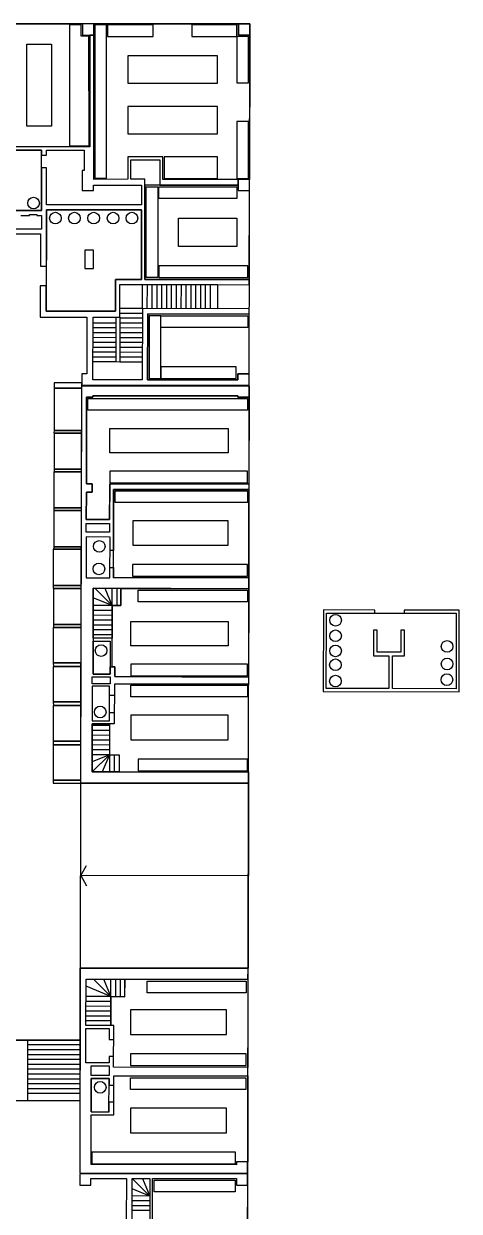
# Model space of a CAD drawing. Header units: millimetres. Extents: x 4722 to 16657, y -6012 to 3767.
# Drawn here: x 14414 to 16657, y -2349 to 3759 of the extents above; entities that cross this region are included whole.
import ezdxf

# ---------------------------------------------------------------- set-up
doc = ezdxf.new("R2010")
doc.units = ezdxf.units.MM
for name, color, linetype in [('Coffee', 3, 'Continuous'), ('Entrance', 2, 'Continuous'), ('Floor', 3, 'Continuous'), ('Furniture', 2, 'Continuous'), ('Offices', 1, 'Continuous'), ('Stairs', 2, 'Continuous'), ('Toilets', 40, 'Continuous'), ('Walls', 6, 'Continuous')]:
    doc.layers.add(name, color=color, linetype=linetype)

msp = doc.modelspace()

# ---------------------------------------------------------------- linework, layer by layer
at = {"layer": 'Coffee', "elevation": 0}
msp.add_lwpolyline([(15572, 362.8), (14881, 362.7), (14880.5, 157.9), (14855.5, 157.9), (14855.2, -1.2), (14905.2, -1.3), (14905.2, -89.1), (15572.1, -89.1)], close=True, dxfattribs=at)
at = {"layer": 'Entrance'}
msp.add_lwpolyline([(14707.6, -147.1), (15571.1, -147), (15569.3, -1098.1), (14707.3, -1097.9)], close=True, dxfattribs=at)
for points in [[(14707.6, -622.6), (14737.6, -570.6)], [(15571.1, -623.6), (14707.6, -622.4)], [(14707.6, -622.6), (14737.6, -674.6)]]:
    msp.add_lwpolyline(points, dxfattribs=at)
at = {"layer": 'Floor'}
for points in [[(15578.1, 3758.6), (5808.2, 3758.2), (5800.3, -1151.4), (9710.3, -1149.9), (9711.5, -147.9), (11654.1, -151), (11652.5, -1149.7), (14095.6, -1149.4), (14095.6, -1468.8), (14704.3, -1468.8), (14705.2, -1097.9), (15569.3, -1098.1)], [(15569.3, -1098.1), (14705.2, -1097.9), (14704.3, -1468.8), (14095.6, -1468.8), (14095.6, -1149.4), (11652.5, -1149.7), (11651.1, -2091.4), (9709.1, -2088.4), (9710.3, -1149.9), (5800.3, -1151.4), (5792.9, -5991.8), (9704.4, -5999.8), (15560.5, -6011.8)]]:
    msp.add_lwpolyline(points, close=True, dxfattribs=at)
at = {"layer": 'Furniture', "elevation": 0}
for points in [[(14650.7, 3753.5), (14650.7, 3131.5), (14750.7, 3131.5), (14749.8, 3694.7), (14710.7, 3694.7), (14710.7, 3753.5)], [(14840.4, 3753.2), (14780.4, 3753.2), (14780.4, 2964.6), (14840.4, 2964.6)], [(14845.4, 3753.2), (14845.4, 3693.2), (15080.4, 3693.2), (15080.4, 3753.2)], [(15280.4, 3753.2), (15280.4, 3693.2), (15511.7, 3693.2), (15511.7, 3753.2)], [(15571.7, 3693.2), (15511.7, 3693.2), (15511.7, 3455), (15571.7, 3455)], [(14557.2, 3653.5), (14557.2, 3231.5), (14431.1, 3231.5), (14431.1, 3653.5)], [(14951.1, 3593.2), (14951.1, 3453.2), (15411.7, 3453.2), (15411.7, 3593.2)], [(14951.1, 3333.2), (14951.1, 3193.2), (15411.7, 3193.2), (15411.7, 3333.2)], [(15571.7, 3255), (15511.7, 3255), (15511.7, 2962.8), (15571.7, 2962.8)], [(15137.5, 3073.3), (15137.5, 2962.8), (15411.7, 2962.8), (15411.7, 3073.3)], [(15045, 2452.9), (15045, 2919), (15105, 2919), (15105, 2452.9)], [(15511.1, 2859), (15110, 2859), (15110, 2919), (15511.1, 2919)], [(15511.1, 2612.9), (15210.9, 2612.9), (15210.9, 2759), (15511.1, 2759)], [(15568, 2512.9), (15110, 2512.9), (15110, 2452.9), (15568, 2452.9)], [(15575.5, 2265.4), (15052.8, 2266.3), (15052, 1927.7), (15516.8, 1927.7), (15516.9, 1958.2), (15574.9, 1958.1)], [(15060, 2256.8), (15060, 1933.7), (15120, 1933.7), (15120, 2256.8)], [(15569.1, 2196.8), (15120, 2196.8), (15120, 2256.8), (15569.1, 2256.8)], [(15509.1, 1993.7), (15120, 1993.7), (15120, 1933.7), (15509.1, 1933.7)], [(15567.5, 1771.4), (14745.1, 1771.4), (14745.1, 1831.4), (15567.5, 1831.4)], [(15467.5, 1551.5), (14857, 1551.5), (14857, 1677.6), (15467.5, 1677.6)], [(15567.5, 1457.3), (14857, 1457.3), (14857, 1397.3), (15567.5, 1397.3)], [(15567.5, 1296.9), (14885, 1296.9), (14885, 1356.9), (15567.5, 1356.9)], [(15467.5, 1202.7), (14975.4, 1202.7), (14975.4, 1076.6), (15467.5, 1076.6)], [(15567.5, 976.6), (14975, 976.6), (14975, 916.6), (15567.5, 916.6)], [(15566.7, 785.1), (15004.1, 785.1), (15004.1, 845.1), (15566.7, 845.1)], [(15466.7, 559), (14966.7, 559), (14966.7, 685.1), (15466.7, 685.1)], [(15566.7, 464.5), (14966.7, 464.5), (14966.7, 404.5), (15566.7, 404.5)], [(15566.7, 297.2), (14966.7, 297.2), (14966.7, 357.2), (15566.7, 357.2)], [(15466.7, 202.6), (14966.7, 202.6), (14966.7, 76.5), (15466.7, 76.5)], [(15566.7, -23.5), (15004.1, -23.5), (15004.1, -83.5), (15566.7, -83.5)], [(15559.3, -1225), (15049.3, -1225), (15049.3, -1165), (15559.3, -1165)], [(15459.3, -1313.8), (14964.3, -1313.8), (14964.3, -1439.9), (15459.3, -1439.9)], [(15559.3, -1539.9), (14964.3, -1539.9), (14964.3, -1599.9), (15559.3, -1599.9)], [(15558.6, -1722.6), (14963.6, -1722.6), (14963.6, -1662.6), (15558.6, -1662.6)], [(15458.6, -1818.7), (14963.6, -1818.7), (14963.6, -1944.8), (15458.6, -1944.8)], [(15504.4, -2044.8), (14765.8, -2044.8), (14765.8, -2104.8), (15504.4, -2104.8)], [(15502.5, -2248.6), (15086, -2248.6), (15086, -2188.6), (15502.5, -2188.6)]]:
    msp.add_lwpolyline(points, close=True, dxfattribs=at)
at = {"layer": 'Furniture'}
for points in [[(14712.7, 1883.9), (14570.2, 1883.9), (14570.2, 1665.8), (14712.7, 1665.8)], [(14712.1, 1652.9), (14570.2, 1652.9), (14570.2, 1467.6), (14712.1, 1467.6)], [(14711.6, 1454.6), (14569.2, 1454.6), (14569.2, 1268.9), (14711.6, 1268.9)], [(14711.1, 1254.9), (14568.7, 1254.9), (14568.7, 1067.8), (14711.1, 1067.8)], [(14710.6, 1055.9), (14565.7, 1055.9), (14565.7, 868.9), (14710.6, 868.9)], [(14710.1, 853.9), (14567.7, 853.9), (14567.7, 668.9), (14710.1, 668.9)], [(14709.6, 653.9), (14566.7, 653.9), (14566.7, 471.7), (14709.6, 471.7)], [(14709.1, 452.7), (14566.7, 452.7), (14566.7, 270.9), (14709.1, 270.9)], [(14708.6, 251.9), (14566.3, 251.9), (14566.3, 69.4), (14708.6, 69.4)], [(14708.1, 50.4), (14565.7, 50.4), (14565.7, -132.1), (14708.1, -132.1)]]:
    msp.add_lwpolyline(points, close=True, dxfattribs=at)
at = {"layer": 'Offices', "elevation": 0}
for points in [[(14266.2, 3758.5), (14717.4, 3758.1), (14717.4, 3700.4), (14755.2, 3700.4), (14755.3, 3126), (14266.2, 3126)], [(14775.4, 3758.2), (15520.2, 3758.5), (15520.2, 3700.1), (15578.1, 3700.1), (15576.7, 2957.8), (15518.7, 2958.1), (15518.7, 2957.8), (15131, 2958.3), (15131, 3073.3), (14950.8, 3073.4), (14950.8, 2958.4), (14775.4, 2958.2)], [(15576.6, 2899.8), (15518.6, 2900.1), (15518.7, 2928.1), (15038, 2928.3), (15038, 2443.6), (15575.8, 2443.7)], [(15575.5, 2265.4), (15052.8, 2266.3), (15052, 1927.7), (15516.8, 1927.7), (15516.9, 1958.2), (15574.9, 1958.1)], [(15574, 1391.5), (14857, 1392.8), (14856.6, 1208.8), (14736.5, 1209), (14736.9, 1348.7), (14766.9, 1348.7), (14767, 1393), (14737, 1393), (14738.1, 1837.5), (14770.6, 1837.5), (14770.6, 1845.7), (15516.7, 1845.4), (15516.7, 1837.2), (15574.7, 1837.1)], [(15573, 910.9), (14876.1, 909.2), (14876.9, 1363.8), (15573.8, 1362.5)], [(15572.2, 398.7), (14884.2, 400.6), (14884.3, 451.8), (14869.4, 451.8), (14869.9, 765.8), (14913.9, 765.7), (14914, 854.6), (15573, 852.8)], [(15568.5, -1609.4), (14877.1, -1607.5), (14877.6, -1393.6), (14862.6, -1393.6), (14863, -1245.2), (14934.6, -1245.4), (14934.2, -1155.9), (15568.5, -1155.9)], [(15567.6, -2094.3), (15509.5, -2094.2), (15509.5, -2110.4), (14760.8, -2109), (14761.2, -1853.4), (14878.2, -1853.6), (14878.6, -1652.2), (15567.6, -1652.2)], [(15566.5, -2667.5), (14972, -2666.4), (14972.1, -2599.6), (15062.1, -2599.6), (15077.1, -2599.6), (15078.2, -2180.6), (15509.5, -2182.9), (15509.3, -2215.2), (15567.3, -2215.4)]]:
    msp.add_lwpolyline(points, close=True, dxfattribs=at)
at = {"layer": 'Offices'}
for points in [[(14712.7, 1883.9), (14570.2, 1883.9), (14570.2, 1665.8), (14712.7, 1665.8)], [(14712.1, 1652.9), (14570.2, 1652.9), (14570.2, 1467.6), (14712.1, 1467.6)], [(14711.6, 1454.6), (14569.2, 1454.6), (14569.2, 1268.9), (14711.6, 1268.9)], [(14711.1, 1254.9), (14568.7, 1254.9), (14568.7, 1067.8), (14711.1, 1067.8)], [(14710.6, 1055.9), (14565.7, 1055.9), (14565.7, 868.9), (14710.6, 868.9)], [(14710.1, 853.9), (14567.7, 853.9), (14567.7, 668.9), (14710.1, 668.9)], [(14709.6, 653.9), (14566.7, 653.9), (14566.7, 471.7), (14709.6, 471.7)], [(14709.1, 452.7), (14566.7, 452.7), (14566.7, 270.9), (14709.1, 270.9)], [(14708.6, 251.9), (14566.3, 251.9), (14566.3, 69.4), (14708.6, 69.4)], [(14708.1, 50.4), (14565.7, 50.4), (14565.7, -132.1), (14708.1, -132.1)]]:
    msp.add_lwpolyline(points, close=True, dxfattribs=at)
at = {"layer": 'Stairs'}
for points in [[(14909, 2417.8), (15411.8, 2416.9), (15411.5, 2292.9), (15025.8, 2293.5), (15024.9, 1927.1), (14770.8, 1927.2), (14771.3, 2250), (14908.7, 2249.6)], [(14869.6, 597.8), (14771.6, 598), (14772.4, 855), (14914, 855), (14913.9, 765.7), (14869.9, 765.8)], [(14905.2, -1.2), (14905.2, -89.1), (14765.9, -89.1), (14766.5, 157.9), (14855.5, 157.9), (14855.2, -1.2)], [(14934, -1245.4), (14863, -1245.2), (14862.6, -1393.5), (14734.6, -1393.2), (14735.2, -1155.7), (14934.2, -1155.8)], [(14704.3, -1468.8), (14095.6, -1468.8), (14095.6, -1779.8), (14704.3, -1779.8)], [(15062.1, -2599.5), (14972.1, -2599.5), (14973.2, -2180.4), (15063.2, -2180.5)]]:
    msp.add_lwpolyline(points, close=True, dxfattribs=at)
for points in [[(15025.8, 2293.5), (15026, 2417.6)], [(15050.8, 2293.5), (15051, 2417.5)], [(15075.8, 2293.4), (15076, 2417.5)], [(15100.8, 2293.4), (15101, 2417.4)], [(15125.8, 2293.4), (15126, 2417.4)], [(15150.8, 2293.3), (15151, 2417.3)], [(15175.8, 2293.3), (15176, 2417.3)], [(15200.8, 2293.2), (15201, 2417.2)], [(15225.8, 2293.2), (15226, 2417.2)], [(15250.8, 2293.1), (15251, 2417.2)], [(15275.8, 2293.1), (15276, 2417.1)], [(15300.8, 2293), (15301, 2417.1)], [(15325.8, 2293), (15326, 2417)], [(15350.8, 2292.9), (15351, 2417)], [(15375.8, 2292.9), (15376, 2416.9)], [(15025.7, 2268.5), (14908.7, 2268.8)], [(15025.8, 2293.5), (14908.8, 2293.8)], [(14888.2, 2218.9), (14771.2, 2219.2)], [(14888.3, 2249.7), (14888.2, 2018.9)], [(14908.7, 2250), (14908.6, 2018.8)], [(15025.7, 2243.5), (14908.7, 2243.8)], [(15025.6, 2218.5), (14908.7, 2218.8)], [(14888.2, 2168.9), (14771.1, 2169.2)], [(14888.2, 2143.9), (14771.1, 2144.2)], [(14888.2, 2193.9), (14771.2, 2194.2)], [(15025.5, 2193.5), (14908.6, 2193.8)], [(15025.5, 2168.5), (14908.6, 2168.8)], [(15025.4, 2143.5), (14908.6, 2143.8)], [(14888.2, 2093.9), (14771, 2094.2)], [(14888.2, 2118.9), (14771.1, 2119.2)], [(15025.3, 2118.5), (14908.6, 2118.8)], [(15025.3, 2093.5), (14908.6, 2093.8)], [(14888.2, 2018.9), (14770.9, 2019.2)], [(14888.2, 2068.9), (14771, 2069.2)], [(14888.2, 2043.9), (14771, 2044.2)], [(14908.6, 2018.8), (14888.2, 2018.9)], [(15025.2, 2068.5), (14908.6, 2068.8)], [(15025.2, 2043.5), (14908.6, 2043.8)], [(15025.1, 2018.5), (14908.6, 2018.8)], [(14888.1, 1927.2), (14888.1, 1927.2)], [(14908.5, 1927.2), (14908.5, 1927.2)], [(14869.9, 765.8), (14772.3, 806.6)], [(14869.9, 765.8), (14781.3, 855)], [(14869.9, 765.8), (14833.3, 854.8)], [(14869.9, 765.8), (14870.2, 854.7)], [(14894.9, 765.7), (14895.2, 854.7)], [(14869.8, 740.8), (14772, 741.1)], [(14869.9, 765.8), (14772.1, 766.1)], [(14869.7, 690.8), (14771.9, 691.1)], [(14869.8, 715.8), (14772, 716.1)], [(14869.4, 615.8), (14771.6, 616.1)], [(14869.5, 640.8), (14771.7, 641.1)], [(14869.6, 665.8), (14771.8, 666.1)], [(14855.5, 123.8), (14766.4, 124.1)], [(14855.6, 148.8), (14766.5, 149.1)], [(14855.5, 98.8), (14766.3, 99.1)], [(14855.4, 73.8), (14766.3, 74.1)], [(14855.3, 48.8), (14766.2, 49.1)], [(14855.3, 23.8), (14766.2, 24.1)], [(14855.2, -1.2), (14766, -37.9)], [(14855.2, -1.2), (14766.1, -0.9)], [(14855.2, -1.2), (14766.8, -89.1)], [(14855.2, -1.2), (14818.5, -89.1)], [(14855.2, -1.2), (14855.2, -89.1)], [(14880.2, -1.2), (14880.2, -89.1)], [(14863, -1245.2), (14773.7, -1155.7)], [(14863, -1245.2), (14826.1, -1155.8)], [(14863, -1245.2), (14863.1, -1155.8)], [(14888, -1245.2), (14888.1, -1155.8)], [(14913, -1245.3), (14913.1, -1155.8)], [(14863, -1245.2), (14735.2, -1192.1)], [(14863, -1245.2), (14735, -1244.9)], [(14863, -1270.2), (14735, -1269.9)], [(14862.8, -1320.2), (14734.8, -1319.9)], [(14862.9, -1295.2), (14734.9, -1294.9)], [(14862.7, -1370.2), (14734.7, -1369.9)], [(14862.8, -1345.2), (14734.8, -1344.9)], [(14434.3, -1468.8), (14434.3, -1779.8)], [(14704.3, -1493.8), (14434.3, -1493.8)], [(14704.3, -1518.8), (14434.3, -1518.8)], [(14704.3, -1543.8), (14434.3, -1543.8)], [(14704.3, -1568.8), (14434.3, -1568.8)], [(14704.3, -1593.8), (14434.3, -1593.8)], [(14704.3, -1618.8), (14434.3, -1618.8)], [(14704.3, -1643.8), (14434.3, -1643.8)], [(14704.3, -1668.8), (14434.3, -1668.8)], [(14704.3, -1693.8), (14434.3, -1693.8)], [(14704.3, -1718.8), (14434.3, -1718.8)], [(14704.3, -1743.8), (14434.3, -1743.8)], [(14973.2, -2180.4), (15062.9, -2270.5)], [(15025.8, -2180.5), (15062.9, -2270.5)], [(15062.9, -2270.5), (14973, -2232.9)], [(15062.8, -2320.5), (14972.8, -2320.2)], [(15062.9, -2270.5), (14972.9, -2270.2)], [(15062.9, -2295.5), (14972.9, -2295.2)], [(15062.7, -2345.5), (14972.7, -2345.2)]]:
    msp.add_lwpolyline(points, dxfattribs=at)
at = {"layer": 'Toilets'}
for points in [[(13789.8, 3107.8), (13789.8, 2702.8), (14156.1, 2702.8), (14156.1, 2937.8), (14019.1, 2937.8), (14019.1, 2957.8), (14171.1, 2957.8), (14171.1, 2797.8), (14506.1, 2797.8), (14506.1, 3107.9)], [(14531.1, 2801.5), (14530.5, 2279.8), (14886.2, 2279.9), (14886.2, 2443.6), (15021.1, 2443.6), (15021.1, 2801.9)], [(14736.3, 1119), (14735.8, 908.9), (14858.3, 908.6), (14858.9, 1118.8)], [(15973.2, 727.6), (16641.2, 726.4), (16640.5, 338.4), (16313.5, 339), (16313.8, 508), (16374.8, 507.9), (16375.1, 639.9), (16356.1, 639.9), (16355.9, 526.9), (16233.9, 527.1), (16234.1, 640.1), (16215.1, 640.2), (16214.8, 508.2), (16294.8, 508), (16294.5, 339), (15972.5, 339.6)], [(14859.2, 412.8), (14771.2, 413), (14771.7, 583), (14859.5, 582.8)], [(14767.1, 351.7), (14766.5, 173.1), (14855.6, 172.9), (14856.1, 351.4)]]:
    msp.add_lwpolyline(points, close=True, dxfattribs=at)
msp.add_lwpolyline([(14761.6, -1665.4), (14761.3, -1838.4), (14853.3, -1838.4), (14853.6, -1665.5), (14761.6, -1665.5, 1105.53756)], format="xyb", dxfattribs=at)
for centre in [(14464.7, 2836.2), (14577.3, 2758.8), (14675.3, 2758.8), (14774.6, 2758.8), (14874.8, 2758.8), (14971.5, 2758.8), (14803.4, 1070.6, 0), (14801.4, 954.7, 0), (16020.1, 690.8), (16020, 610.7), (14812.6, 534.6, 0), (16019.9, 533.1), (16594.4, 555.9), (16019.7, 461.6), (16594.4, 465.7), (16019.6, 377.9), (16593.6, 385), (14808.1, 218.6, 0), (14808.1, -1711.7, 0)]:
    msp.add_circle(centre, 30, dxfattribs=at)
at = {"layer": 'Walls'}
for points in [[(14775.4, 3758.2), (14717.4, 3758.2), (14717.4, 3700.5), (14775.4, 3700.5)], [(15520.2, 3758.6), (15578.1, 3758.6), (15578.1, 3700.2), (15520.2, 3700.2)], [(15576.7, 2957.8), (15518.7, 2958.1), (15518.6, 2900.1), (15576.6, 2899.8)], [(14774, 2593.3), (14729, 2593.3), (14729, 2499.3), (14774, 2499.3)], [(14712.7, 1911.9), (14570.8, 1911.8), (14570.7, 1883.8), (14712.7, 1883.9)], [(14736.3, 1119), (14735.8, 908.9), (14858.3, 909.2), (14858.5, 961.8), (14876.2, 961.8), (14876.1, 909.3), (15573, 910.9), (15573, 852.8), (14772, 855), (14771.2, 413), (14859.2, 412.7), (14859.3, 451.8), (14884.3, 451.8), (14884.2, 412.7), (14884.2, 400.6), (15572.1, 398.8), (15572, 362.9), (14881, 362.8), (14881, 357.5), (14881, 351.7), (14880.9, 351.7), (14880.9, 303.8), (14855.9, 303.8), (14856, 351.7), (14767, 351.7), (14766.5, 172.9), (14855.6, 172.9), (14855.6, 216.8), (14880.7, 216.8), (14880.5, 157.9), (14766.5, 157.9), (14765.9, -89.1), (15571.2, -89), (15571.1, -147), (14707.6, -147.1), (14712.7, 1895.6), (15574.8, 1895.2), (15574.7, 1837.2), (15516.7, 1837.2), (15516.7, 1845.5), (14770.6, 1845.7), (14770.6, 1837.5), (14738.1, 1837.6), (14737, 1393.1), (14767, 1393), (14766.9, 1348.7), (14736.9, 1348.7), (14736.5, 1209), (14856.6, 1208.8), (14856.9, 1363.8), (14857, 1392.8), (15574, 1391.6), (15573.8, 1362.6), (14876.9, 1363.8), (14876.6, 1208.8), (14876.5, 1208.8), (14876.5, 1138.8), (14876.4, 1118.8), (14876.3, 1048.8), (14858.7, 1048.9), (14858.9, 1118.8)], [(14712.1, 1665.9), (14570.2, 1665.8), (14570.1, 1652.8), (14712.1, 1652.9)], [(14711.6, 1467.6), (14570.2, 1467.6), (14570.2, 1454.6), (14711.6, 1454.6)], [(14711.1, 1268.9), (14569.2, 1268.9), (14569.2, 1254.9), (14711.1, 1254.9)], [(14856.6, 1143.8), (14736.4, 1144.1), (14736.5, 1189), (14856.6, 1188.8)], [(14710.6, 1067.9), (14568.7, 1067.8), (14568.7, 1055.8), (14710.6, 1055.9)], [(14710.1, 868.9), (14565.7, 868.9), (14565.7, 853.9), (14710.1, 853.9)], [(16657.2, 742.4), (16372.7, 742.9), (16372.7, 726.9), (16641.2, 726.4), (16640.5, 338.4), (16313.5, 339), (16313.8, 508), (16374.8, 507.9), (16375.1, 639.9), (16356.1, 639.9), (16355.9, 526.9), (16233.9, 527.1), (16234.1, 640.1), (16215.1, 640.2), (16214.8, 508.2), (16294.8, 508), (16294.5, 339), (15972.5, 339.6), (15973.2, 727.6), (16222.7, 727.2), (16222.7, 743.2), (15957.2, 743.6), (15956.5, 323.6), (16656.5, 322.4)], [(14709.6, 668.9), (14567.7, 668.9), (14567.7, 653.9), (14709.6, 653.9)], [(14709.1, 471.7), (14566.7, 471.7), (14566.8, 452.7), (14709.1, 452.7)], [(14859.2, 399.9), (14859.2, 363.8), (14767, 364), (14767, 400)], [(14708.6, 270.9), (14566.7, 270.9), (14566.8, 251.9), (14708.6, 251.9)], [(14708.1, 69.4), (14566.3, 69.4), (14566.3, 50.4), (14708.1, 50.4)], [(14707.6, -132.1), (14565.7, -132.1), (14565.7, -147.1), (14707.6, -147.1)], [(15568.5, -1609.4), (14877.1, -1608.2), (14877.3, -1552.2), (14854.3, -1552.2), (14854.2, -1585.5), (14734.2, -1585.3), (14734.6, -1408.3), (14854.7, -1408.5), (14854.5, -1465.2), (14877.5, -1465.2), (14877.6, -1393.6), (14734.6, -1393.3), (14735.2, -1155.7), (15569.2, -1156.3), (15569.3, -1098.1), (14705.2, -1097.9), (14702.5, -2151.4), (15567.4, -2152.3), (15567.5, -2094.3), (15509.5, -2094.2), (15509.5, -2110.3), (14760.8, -2109), (14761.2, -1853.4), (14878.2, -1853.6), (14878.3, -1788.2), (14853.3, -1788.2), (14853.3, -1838.5), (14761.3, -1838.4), (14761.6, -1665.4), (14853.6, -1665.5), (14853.5, -1700.2), (14878.5, -1700.2), (14878.6, -1652.2), (15568.4, -1653.4)], [(14853.6, -1650.5), (14761.7, -1650.4), (14762, -1600.4), (14853.8, -1600.5)]]:
    msp.add_lwpolyline(points, close=True, dxfattribs=at)
for points in [[(14156.1, 2677.8), (14500.1, 2677.9), (14499.9, 2511.3), (14531.1, 2511.3), (14531.1, 2801.8), (15021.1, 2801.9), (15021.1, 2443.6), (14886.1, 2443.6), (14886.2, 2279.9), (14530.5, 2279.8), (14530.7, 2411.3), (14499.7, 2411.3), (14499.5, 2250), (14739.5, 2250), (14739.2, 1958.6), (14712.7, 1958.6), (14712.7, 1900.6), (15574.8, 1900.6), (15574.9, 1958.2), (15516.9, 1958.2), (15516.8, 1927.7), (15052, 1927.7), (15052.8, 2266.4), (15575.5, 2265.4), (15575.5, 2292.6), (15025.8, 2293.5), (15024.9, 1927.2), (14770.8, 1927.2), (14771.3, 2250), (14908.7, 2250), (14909.1, 2417.7), (15575.8, 2416.6), (15575.8, 2443.7), (15038, 2443.6), (15038, 2958.4), (14966, 2958.4), (14966, 3058.4), (15116, 3058.3), (15116, 2928.3), (15518.7, 2928.1), (15518.7, 2957.8), (15131, 2958.3), (15131, 3073.3), (14950.8, 3073.4), (14950.8, 2958.4), (14775.3, 2958.3), (14775.4, 3700.5), (14755.2, 3700.5), (14755.3, 3126), (14266.2, 3126)], [(13789.8, 3107.8), (14506.1, 3107.8), (14506.1, 3082.8), (14531.1, 3082.8), (14531.1, 3107.8), (14725.1, 3107.9), (14725.1, 3004.5), (14715.5, 3004.5), (14715.4, 2900.4), (14773.2, 2900.3), (14773.3, 2928.5), (15021.1, 2928.3), (15021.1, 2826.9), (14531.1, 2826.8), (14531.1, 3017.8), (14506.1, 3017.8), (14506.1, 2797.8), (14171.1, 2797.8)], [(14400.1, 2772.8), (14444.1, 2772.8), (14444.1, 2777.8), (14481.1, 2777.8), (14481.1, 2772.8), (14506.1, 2772.8), (14506.1, 2702.9), (14156.1, 2702.8)], [(15077.1, -2599.6), (15078.2, -2180.6), (15509.5, -2181.3), (15509.3, -2215.2), (15567.3, -2215.3), (15567.4, -2157.3), (14702.5, -2156.4), (14702.4, -2214.4), (14760.4, -2214.7), (14760.6, -2180), (14943.2, -2180.3), (14942.6, -2403.5)], [(14971.9, -2666.4), (14973.2, -2180.4), (15063.2, -2180.5), (15062.1, -2599.5)]]:
    msp.add_lwpolyline(points, dxfattribs=at)

doc.saveas('drawing.dxf')
